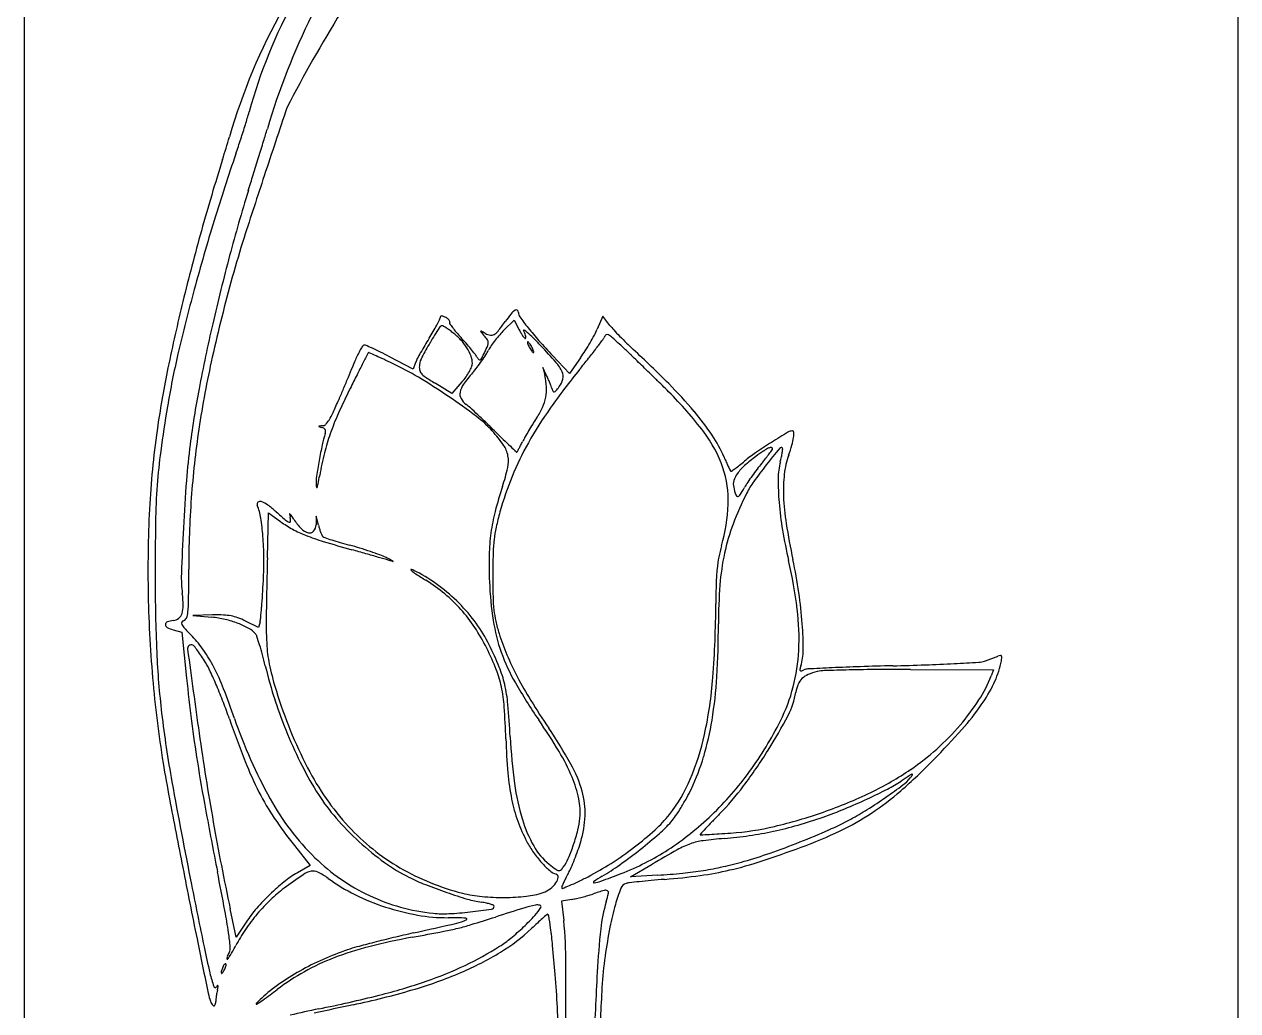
# Model space of a CAD drawing. Header units: millimetres. Extents: x 56222 to 3066687, y -650199 to -121287.
# Drawn here: x 140545.29 to 140551.61, y -185746.11 to -185740.97 of the extents above; entities that cross this region are included whole.
import ezdxf

# ---------------------------------------------------------------- set-up
doc = ezdxf.new("R2010")
doc.units = ezdxf.units.MM
doc.header["$MEASUREMENT"] = 0
doc.layers.add('$TD_AUDIT_GENERATED_(A0BDF17)', color=32, linetype='Continuous', lineweight=30)
doc.layers.add('FURNITURE', color=32, linetype='Continuous', lineweight=9)

msp = doc.modelspace()

# ---------------------------------------------------------------- linework, layer by layer
at = {"layer": '$TD_AUDIT_GENERATED_(A0BDF17)', "linetype": 'Continuous', "lineweight": 25, "ltscale": 2}
for p, q in [((140545.2926, -185738.3706), (140545.2925, -185769.2909)), ((140548.305, -185742.4939), (140548.2755, -185742.5607)), ((140548.3413, -185742.541), (140548.305, -185742.4939)), ((140547.7896, -185742.566), (140547.8431, -185742.5141)), ((140547.8431, -185742.5141), (140547.8691, -185742.5647)), ((140547.3161, -185742.7696), (140547.1943, -185742.7048)), ((140547.3297, -185742.7339), (140547.3161, -185742.7696)), ((140548.1309, -185742.7915), (140548.0427, -185742.6986)), ((140548.1884, -185742.7095), (140548.1309, -185742.7915)), ((140548.0118, -185742.8026), (140547.9921, -185742.7604)), ((140547.9921, -185742.7604), (140548.0023, -185742.8026)), ((140547.5177, -185742.896), (140547.4307, -185742.8423)), ((140547.5711, -185742.8352), (140547.5177, -185742.896)), ((140546.558, -185743.7512), (140546.5636, -185743.5181)), ((140546.5636, -185743.5181), (140546.6269, -185743.5635)), ((140546.8127, -185743.5341), (140546.8113, -185743.5798)), ((140546.8238, -185743.5811), (140546.8127, -185743.5341)), ((140546.2732, -185744.0496), (140546.1697, -185744.0517)), ((140546.1697, -185744.0517), (140546.2682, -185744.0612)), ((140546.5118, -185744.1154), (140546.4442, -185744.0815)), ((140546.5198, -185744.085), (140546.5118, -185744.1154)), ((140546.0673, -185744.1268), (140546.1135, -185744.14)), ((140546.1135, -185744.14), (140546.1375, -185744.3786)), ((140549.9064, -185744.3338), (140550.3372, -185744.3359)), ((140550.3372, -185744.3359), (140550.3254, -185744.3671)), ((140546.6986, -185745.2509), (140546.7805, -185745.3539)), ((140548.4487, -185745.4144), (140548.5612, -185745.3478)), ((140546.7805, -185745.3539), (140546.7142, -185745.3926)), ((140548.5893, -185745.4053), (140548.4487, -185745.4144)), ((140548.1427, -185745.5311), (140548.0899, -185745.54)), ((140546.3961, -185745.728), (140546.3647, -185745.5806)), ((140548.0899, -185745.54), (140548.1005, -185745.6413)), ((140546.4482, -185745.6494), (140546.3961, -185745.728))]:
    msp.add_line(p, q, dxfattribs=at)
for centre, radius, start, end in [((140549.3714, -185742.4238), 3.1323, 137.45991, 163.98699), ((140549.0388, -185742.13), 2.6691, 137.31889, 164.78553), ((140549.979, -185742.5175), 3.5641, 143.24093, 163.69946), ((140553.3168, -185744.8531), 7.4962, 143.91447, 152.63432), ((140542.3878, -185740.2438), 4.2445, 342.85091, 343.77818), ((140772.7202, -185816.7116), 238.2733, 161.576303, 161.666143), ((140541.9207, -185740.0997), 4.7333, 341.89064, 342.85091), ((140354.1384, -185682.2585), 201.3379, 342.863967, 342.882989), ((140536.3866, -185738.5585), 10.4157, 342.57694, 343.25303), ((140541.7108, -185740.031), 4.9541, 340.96267, 341.89063), ((139955.7436, -185559.4225), 618.2397, 342.8557587, 342.8640093), ((140557.822, -185745.2854), 12.0504, 162.57688, 164.41512), ((140556.1821, -185745.0244), 10.3544, 160.96264, 162.98536), ((139899.971, -185542.2172), 676.6058, 342.8477189, 342.8557403), ((140576.5305, -185751.6995), 31.5925, 161.66604, 162.28048), ((140108.382, -185606.5405), 458.4943, 342.836892, 342.847664), ((140555.072, -185744.4991), 9.0145, 162.83691, 165.07894), ((140557.1268, -185745.3135), 11.3423, 162.98531, 164.87443), ((140557.2037, -185745.1129), 11.4085, 164.41515, 166.33039), ((140551.6553, -185743.7515), 5.4784, 162.28043, 164.52681), ((140556.4083, -185744.8552), 10.3974, 165.07894, 167.09341), ((140554.6807, -185744.589), 8.6175, 164.52681, 167.38824), ((140555.9014, -185744.9823), 10.0731, 164.87438, 166.84646), ((140555.8596, -185744.786), 10.0252, 166.33048, 168.35686), ((140547.4335, -185742.5016), 0.0234, 333.64908, 0.00001), ((140547.4704, -185742.5016), 0.0135, 150.08041, 180.0001), ((140547.4635, -185742.4976), 0.0055, 91.6729, 150.08031), ((140547.4639, -185742.5118), 0.0197, 66.43595, 91.67307), ((140547.3915, -185742.6778), 0.2008, 61.84504, 66.43589), ((140547.4395, -185742.5882), 0.0991, 54.58851, 61.845), ((140548.4453, -185742.9867), 0.7988, 140.78933, 144.31618), ((140547.9045, -185742.5455), 0.1009, 124.60008, 140.78941), ((140547.8531, -185742.471), 0.0104, 56.48968, 124.60018), ((140547.8514, -185742.4735), 0.0134, 359.99996, 56.48971), ((140547.9051, -185742.4735), 0.0402, 180, 215.80626), ((140549.1779, -185741.5553), 1.6096, 215.80625, 218.31639), ((140555.5485, -185744.6581), 9.5154, 167.09338, 169.17912), ((140550.4874, -185744.4544), 3.5812, 147.94013, 149.39634), ((140546.6606, -185742.1239), 0.8836, 329.49169, 331.92552), ((140546.5258, -185742.052), 1.0364, 331.92557, 333.64899), ((140547.4718, -185742.5656), 0.0228, 95.36978, 147.94013), ((140547.4702, -185742.5488), 0.00593, 57.13855, 95.36979), ((140546.9592, -185743.3399), 0.9477, 56.09392, 57.13853), ((140547.1687, -185743.0281), 0.5721, 54.03561, 56.09385), ((140547.4705, -185742.5445), 0.0456, 41.62314, 54.58839), ((140547.4891, -185742.528), 0.0207, 21.80757, 41.62318), ((140546.926, -185743.3627), 0.9854, 52.66583, 54.03564), ((140547.5109, -185742.528), 0.00482, 135, 213.26878), ((140547.9393, -185742.2469), 0.5173, 213.26889, 216.0861), ((140547.5046, -185742.5218), 0.00399, 314.99992, 21.80741), ((140547.8796, -185742.2904), 0.4434, 216.0861, 220.21576), ((140546.5394, -185741.6179), 1.5476, 321.99203, 324.3161), ((140548.0585, -185742.8428), 0.3859, 134.16586, 139.0119), ((140548.1704, -185742.4101), 0.3387, 207.15916, 210.81661), ((140547.8935, -185742.5672), 0.00195, 57.36784, 208.11965), ((140547.7605, -185742.6383), 0.1489, 22.53624, 28.11987), ((140547.8226, -185742.678), 0.1334, 48.50983, 57.36793), ((140549.1503, -185741.5771), 1.5744, 218.31644, 221.54038), ((140547.8633, -185742.3784), 0.4506, 331.69135, 336.13786), ((140548.6323, -185742.3166), 0.3674, 217.63852, 222.39568), ((140549.6071, -185741.4266), 1.6875, 222.39564, 223.93045), ((140549.1483, -185743.6623), 2.0254, 149.39633, 151.87622), ((140548.8326, -185743.5129), 1.6943, 147.72522, 149.19587), ((140546.2543, -185741.8845), 1.3552, 327.72521, 329.49172), ((140547.3316, -185742.8309), 0.3166, 42.76787, 52.66586), ((140548.197, -185742.0221), 0.859, 220.21585, 222.73355), ((140547.3467, -185742.8169), 0.2961, 32.35791, 42.76781), ((140546.4262, -185743.658), 1.5518, 41.25946, 42.73355), ((140547.6711, -185742.5733), 0.00293, 160.47935, 221.25054), ((140547.6697, -185742.5728), 0.00149, 62.82529, 160.47943), ((140551.1553, -185739.5176), 4.6372, 221.2506, 221.60721), ((140546.3924, -185745.0608), 2.7982, 62.30739, 62.82512), ((140547.5351, -185742.7326), 0.2044, 34.5298, 41.60725), ((140547.7383, -185742.4965), 0.0979, 242.30737, 258.61938), ((140547.683, -185742.6309), 0.025, 1.25556, 34.52978), ((140547.6688, -185742.6312), 0.0391, 337.13288, 1.25546), ((140547.7243, -185742.5659), 0.027, 258.61936, 301.07695), ((140548.2028, -185742.9707), 0.5787, 142.44721, 145.92319), ((140547.6994, -185742.5245), 0.0753, 301.07695, 321.99193), ((140548.2284, -185742.9904), 0.6109, 139.01195, 142.44715), ((140548.0145, -185742.5031), 0.1572, 210.81661, 217.31061), ((140547.9743, -185742.5337), 0.1067, 217.31057, 224.26162), ((140547.8124, -185742.6168), 0.0927, 14.57237, 22.53626), ((140547.9001, -185742.6061), 0.00298, 224.26177, 315.00012), ((140547.8368, -185742.6104), 0.0675, 6.00839, 14.57241), ((140547.898, -185742.604), 0.0059, 314.99995, 6.00826), ((140547.4427, -185743.1075), 0.7069, 45.1009, 48.50975), ((140547.9131, -185742.6285), 0.00172, 90.00008, 184.80905), ((140547.9449, -185742.6258), 0.0336, 184.80903, 195.91731), ((140547.9131, -185742.6317), 0.00492, 43.57324, 89.99995), ((140547.8486, -185742.693), 0.0939, 38.13846, 43.5732), ((140546.2476, -185744.3068), 2.4, 43.72906, 45.10094), ((140550.2816, -185740.5748), 3.0859, 221.54043, 223.4889), ((140547.0433, -185741.9332), 1.3838, 327.66847, 329.66827), ((140547.1199, -185741.978), 1.2951, 329.66821, 331.69139), ((140543.6581, -185739.1472), 5.7979, 322.70099, 323.25149), ((140548.262, -185742.5849), 0.0522, 323.25149, 339.00634), ((140548.3364, -185742.6134), 0.0275, 125.10955, 159.00643), ((140548.3273, -185742.6006), 0.0118, 61.5954, 125.10965), ((140548.2814, -185742.6856), 0.1084, 47.81059, 61.59535), ((140544.731, -185746.6026), 5.395, 46.97893, 47.81064), ((140549.752, -185741.287), 1.8887, 223.93042, 225.4579), ((140550.2862, -185743.6701), 4.3065, 166.84643, 170.56781), ((140547.6096, -185742.971), 0.6438, 154.42722, 157.1727), ((140547.3979, -185742.8697), 0.4091, 150.57109, 154.42719), ((140547.4155, -185742.8796), 0.4293, 147.56734, 150.57107), ((140547.0635, -185742.6559), 0.0122, 108.43498, 147.56732), ((140589.6713, -185764.8024), 47.9891, 152.55509, 152.62683), ((140547.0636, -185742.6564), 0.0127, 66.99027, 108.43497), ((140546.339, -185744.3626), 1.8665, 65.7899, 66.99035), ((140547.0855, -185742.6856), 0.00263, 89.99994, 152.5549), ((140547.0855, -185742.6903), 0.00726, 65.58267, 89.99985), ((140535.4546, -185768.3099), 28.1434, 65.50404, 65.58265), ((140546.6243, -185743.7282), 1.1709, 63.50532, 65.78997), ((140546.2441, -185744.4909), 2.0231, 61.9884, 63.50534), ((140548.5893, -185743.3729), 1.4136, 150.74855, 152.24028), ((140548.731, -185743.4523), 1.576, 149.19586, 150.74856), ((140546.5667, -185743.5347), 1.3649, 39.63631, 41.25935), ((140547.3916, -185742.7885), 0.2429, 20.98604, 32.35793), ((140546.662, -185743.4558), 1.2411, 38.11226, 39.63631), ((140547.5381, -185742.7685), 0.1276, 30.00672, 38.1123), ((140546.6616, -185742.1846), 1.1412, 332.4908, 334.2832), ((140546.9544, -185742.2174), 0.8814, 324.72301, 327.19557), ((140547.0262, -185742.3602), 0.7366, 334.28316, 337.13291), ((140547.4579, -185742.542), 0.2824, 327.19549, 332.97106), ((140547.9095, -185742.7723), 0.2245, 145.92316, 152.97107), ((140547.9789, -185742.6161), 0.0689, 195.91727, 203.94685), ((140548.0654, -185742.5776), 0.1637, 203.94693, 208.15494), ((140548.0729, -185742.5736), 0.1721, 208.15501, 212.30781), ((140547.8364, -185742.7026), 0.1094, 32.30788, 38.13841), ((140548.0199, -185742.6072), 0.1094, 212.30788, 218.13841), ((140547.7834, -185742.7361), 0.1721, 28.15501, 32.30781), ((140548.0077, -185742.6167), 0.0939, 218.13846, 223.5732), ((140547.7909, -185742.7321), 0.1637, 23.94693, 28.15494), ((140547.9432, -185742.6781), 0.00492, 223.57324, 269.99995), ((140547.8775, -185742.6936), 0.0689, 15.91727, 23.94685), ((140547.9432, -185742.6813), 0.00172, 270.00008, 4.80905), ((140547.9115, -185742.684), 0.0336, 4.80903, 15.91731), ((140546.1131, -185744.4355), 2.5862, 41.15087, 43.72907), ((140547.4357, -185742.1815), 0.9195, 324.95187, 327.66848), ((140545.3126, -185740.4076), 3.718, 321.6846, 322.70102), ((140546.0006, -185745.2422), 3.5342, 46.0691, 46.97895), ((140549.5738, -185741.4681), 1.6345, 225.45793, 227.16027), ((140543.9117, -185747.5741), 6.6927, 44.965, 47.16028), ((140551.4304, -185743.8617), 5.2868, 167.38821, 171.51421), ((140744.7356, -185825.8038), 214.4661, 157.218339, 157.233923), ((140593.4473, -185762.265), 50.3766, 157.17274, 157.21834), ((140552.7427, -185745.6823), 6.4042, 152.62683, 153.23142), ((140544.7464, -185747.9171), 5.7335, 65.06689, 65.50394), ((140542.6297, -185752.4702), 10.7546, 64.7939, 65.06686), ((140546.5672, -185744.105), 1.509, 59.01996, 64.79393), ((140547.4935, -185742.7961), 0.1752, 152.24022, 159.18326), ((140547.4419, -185742.7585), 0.093, 172.01111, 188.05859), ((140547.4629, -185742.7615), 0.1143, 151.87619, 172.01114), ((140547.4104, -185742.6699), 0.2283, 330.65486, 337.52256), ((140547.5239, -185742.7377), 0.1012, 359.10852, 20.98611), ((140547.5763, -185742.7385), 0.0488, 337.52262, 359.10857), ((140547.7309, -185742.6572), 0.095, 210.0067, 220.48978), ((140546.8943, -185742.1749), 0.9551, 322.28395, 324.72306), ((140547.663, -185742.7152), 0.00571, 220.48971, 301.2216), ((140547.6549, -185742.7019), 0.0213, 301.22149, 332.49078), ((140547.9114, -185742.8639), 0.1979, 24.25194, 41.15078), ((140543.486, -185738.9642), 6.0461, 320.97847, 321.68458), ((140536.3715, -185755.2374), 17.4131, 45.79019, 46.06911), ((140534.9327, -185756.7165), 19.4765, 45.51104, 45.79019), ((140551.4191, -185743.871), 5.4915, 168.35685, 171.53679), ((140768.7682, -185835.8896), 240.5292, 157.233883, 157.249238), ((140558.1596, -185748.4149), 12.4713, 153.23147, 153.59862), ((140545.5828, -185745.7446), 3.4214, 55.88862, 59.01998), ((140547.3865, -185742.7664), 0.0371, 188.05858, 219.95253), ((140547.4347, -185742.726), 0.0999, 219.95262, 236.23339), ((140548.3305, -185741.3861), 1.7118, 236.2334, 238.28728), ((140547.3089, -185742.6049), 0.349, 318.70246, 324.2428), ((140548.2273, -185743.3083), 0.7951, 139.12406, 144.63737), ((140547.3591, -185742.641), 0.2872, 324.24284, 330.65486), ((140547.115, -185742.3455), 0.6761, 319.12399, 322.28399), ((140547.6881, -185742.8788), 0.3233, 3.07882, 13.63418), ((140547.343, -185743.1154), 0.7384, 23.53063, 25.07026), ((140547.1541, -185743.1977), 0.9444, 22.25036, 23.53056), ((140551.2188, -185745.2309), 3.9072, 140.97843, 144.684), ((140548.002, -185742.8006), 0.096, 321.81145, 347.86493), ((140548.0358, -185742.8079), 0.0615, 347.86503, 24.25183), ((140551.0283, -185743.7942), 4.9133, 169.17915, 172.59946), ((140550.3774, -185744.5515), 3.7829, 153.59865, 155.81501), ((140731.1742, -185820.1244), 199.7634, 157.249283, 157.26693), ((140547.6681, -185742.9115), 0.1094, 144.63742, 168.45193), ((140547.7894, -185742.8733), 0.2219, 349.08261, 3.07881), ((140547.2357, -185743.1643), 0.8563, 20.95685, 22.25034), ((140547.824, -185742.939), 0.2263, 17.47624, 20.95681), ((140548.1184, -185742.8463), 0.0824, 197.47621, 207.81886), ((140548.05, -185742.8824), 0.00506, 207.81875, 286.35114), ((140548.0468, -185742.8713), 0.0167, 286.35126, 319.6928), ((140547.4731, -185742.3846), 0.769, 319.69271, 321.81145), ((140536.4816, -185755.1397), 17.2663, 45.2055, 45.511), ((140547.0046, -185744.485), 2.3213, 40.12882, 44.96501), ((140544.7414, -185742.0114), 2.3723, 335.49523, 337.26701), ((140545.5709, -185745.7621), 3.4426, 52.92825, 55.88867), ((140547.6081, -185742.8992), 0.0481, 168.45191, 209.00113), ((140547.6502, -185742.8758), 0.0962, 209.00109, 233.13907), ((140547.7755, -185742.8707), 0.2361, 335.57757, 349.08258), ((140547.2705, -185744.2731), 1.9534, 37.04292, 45.20549), ((140554.164, -185744.3143), 8.2374, 170.56774, 172.19926), ((140546.5826, -185742.8507), 0.3488, 328.19943, 335.4953), ((140548.1235, -185743.5393), 1.3121, 155.81506, 160.69753), ((140547.4031, -185743.2054), 0.3157, 47.9294, 53.13898), ((140545.5278, -185745.283), 3.1145, 46.95967, 47.92934), ((140545.3287, -185745.4962), 3.4062, 45.9222, 46.95971), ((140549.6559, -185744.1237), 1.9918, 144.68405, 150.81897), ((140547.6198, -185742.8), 0.4071, 326.59671, 335.57747), ((140547.6953, -185743.9027), 1.4179, 33.83587, 40.1288), ((140550.3798, -185743.7164), 4.4406, 171.53678, 176.82929), ((140546.8273, -185743.0673), 0.0013, 160.70392, 254.53013), ((140546.8281, -185743.0676), 0.00214, 94.42958, 160.7037), ((140547.0897, -185742.1191), 0.9852, 254.53013, 255.44021), ((140546.9343, -185744.4391), 1.3777, 93.71815, 94.42976), ((140546.8324, -185743.1098), 0.0384, 58.46204, 75.4402), ((140546.8433, -185743.0386), 0.0257, 273.71816, 315.42716), ((140546.7713, -185742.9676), 0.1268, 315.4271, 328.19953), ((140547.2929, -185743.4828), 0.586, 41.95831, 52.92826), ((140545.0109, -185745.8245), 3.8631, 44.97822, 45.92222), ((140549.6696, -185744.1367), 2.0402, 148.01431, 149.15815), ((140549.2388, -185743.8676), 1.5323, 146.59664, 148.01434), ((140550.8493, -185743.775), 4.6993, 171.51424, 175.91494), ((140547.4709, -185743.2983), 0.6417, 162.3912, 167.7996), ((140546.843, -185743.0925), 0.0181, 28.67295, 58.46195), ((140547.9157, -185743.4665), 1.092, 160.69756, 166.14971), ((140546.8429, -185743.0926), 0.0183, 359.06249, 28.67301), ((140546.8217, -185743.0923), 0.0395, 342.3912, 359.06231), ((140547.1499, -185743.6115), 0.7783, 35.01202, 41.95827), ((140551.0337, -185739.8062), 4.6512, 224.97818, 225.71798), ((140549.4176, -185741.4633), 2.3366, 225.71802, 226.95628), ((140548.357, -185743.3843), 0.5272, 150.31468, 153.27465), ((140549.5179, -185744.0461), 1.8635, 149.1582, 150.31465), ((140548.2934, -185743.5011), 0.6719, 18.94927, 37.04295), ((140548.2889, -185743.5048), 0.7033, 23.20235, 33.83591), ((140552.1976, -185747.9239), 5.646, 121.26033, 122.27858), ((140549.2916, -185743.1368), 0.0458, 90.00002, 121.26031), ((140548.9851, -185743.0758), 0.3163, 343.65084, 351.04471), ((140549.2916, -185743.0986), 0.00769, 1.61418, 90.00004), ((140549.1545, -185743.1025), 0.1448, 351.0447, 1.61423), ((140548.7422, -185743.5716), 2.765, 172.19921, 175.88141), ((140549.6803, -185743.6191), 3.554, 172.59948, 175.63919), ((140549.1488, -185743.6611), 2.3584, 167.79953, 169.85296), ((140547.672, -185743.2457), 0.1408, 10.38298, 35.01201), ((140554.1786, -185736.3655), 9.3118, 226.95632, 227.22584), ((140549.3323, -185743.943), 1.6212, 150.81905, 157.69775), ((140547.8562, -185743.1993), 0.00203, 227.2257, 319.61966), ((140547.8438, -185743.1887), 0.0183, 319.61961, 331.69805), ((140545.6282, -185741.9956), 2.5348, 331.69826, 332.06197), ((140546.5302, -185742.474), 1.5138, 332.06191, 332.78017), ((140545.6611, -185742.0269), 2.4911, 332.78011, 333.27468), ((140550.6037, -185745.4005), 2.6613, 122.27865, 124.41755), ((140550.0034, -185744.4526), 1.5245, 124.35445, 126.27611), ((140549.2399, -185743.3355), 0.1714, 114.76511, 124.35449), ((140554.3549, -185747.3678), 6.6217, 140.77851, 141.75024), ((140549.1789, -185743.2034), 0.0259, 84.4201, 114.76505), ((140548.0788, -185742.3996), 1.3596, 323.42675, 324.47801), ((140549.1808, -185743.184), 0.0064, 359.99992, 84.42009), ((140549.1776, -185743.184), 0.00958, 324.47801, 359.99998), ((140549.2322, -185743.1866), 0.0093, 45.00003, 140.7785), ((140548.7578, -185743.1324), 0.4856, 351.56745, 353.78541), ((140549.2346, -185743.1843), 0.00599, 353.78545, 44.99996), ((140548.2837, -185742.8701), 1.0472, 340.61989, 343.65089), ((140549.3586, -185743.6987), 2.5715, 169.85292, 171.68818), ((140548.7329, -185743.668), 1.9337, 166.14968, 169.70402), ((140547.6584, -185743.2482), 0.1547, 347.26508, 10.38289), ((140550.7437, -185742.4526), 1.9675, 203.2024, 204.02608), ((140550.0418, -185742.7654), 1.1991, 204.02612, 205.21969), ((140548.3623, -185742.4354), 1.0599, 308.06954, 309.89975), ((140549.6082, -185743.914), 0.8565, 126.27608, 131.37983), ((140549.5242, -185743.825), 0.7515, 124.41761, 129.89977), ((140549.7631, -185743.7886), 0.8242, 140.06232, 142.72806), ((140548.0279, -185742.3358), 1.4389, 320.06231, 321.41356), ((140548.4922, -185742.7062), 0.845, 321.4136, 323.4267), ((140549.5907, -185743.3431), 0.3738, 165.86661, 179.50727), ((140548.5844, -185743.0897), 0.6638, 345.86656, 348.1393), ((140548.8589, -185743.1474), 0.3834, 348.13934, 351.56744), ((140549.7011, -185743.3686), 0.4553, 160.61989, 173.39735), ((140547.0857, -185743.3666), 0.2744, 171.68821, 181.19294), ((140544.4665, -185742.8929), 2.4026, 348.63807, 349.70399), ((140546.8088, -185743.0562), 1.0257, 341.5479, 347.26506), ((140548.4314, -185743.4537), 0.526, 357.94996, 18.94926), ((140550.6796, -185742.4651), 1.904, 205.21974, 205.85458), ((140548.9805, -185743.2885), 0.0159, 205.85478, 225.00008), ((140548.9716, -185743.2973), 0.00332, 224.99985, 303.52858), ((140548.4891, -185742.5692), 0.8769, 303.52867, 305.06715), ((140549.1067, -185743.386), 0.1258, 144.21053, 163.13596), ((140548.6786, -185742.8391), 0.547, 305.06716, 308.06951), ((140549.2061, -185743.4577), 0.2483, 131.37984, 144.21053), ((140550.1029, -185744.05), 1.2529, 144.60105, 146.49223), ((140550.1578, -185744.0889), 1.3202, 142.72805, 144.60112), ((140550.9509, -185744.6843), 2.2871, 141.7502, 144.4526), ((140549.9809, -185743.401), 0.737, 173.39738, 182.30422), ((140549.4257, -185743.6208), 3.4503, 175.88143, 179.07466), ((140556.4804, -185744.1376), 10.3738, 175.63916, 177.00645), ((140546.8615, -185743.3713), 0.0502, 181.19309, 195.86411), ((140546.8149, -185743.3845), 0.00174, 195.86433, 339.12993), ((140546.7058, -185743.3429), 0.1185, 339.12972, 348.63811), ((140549.6078, -185743.9901), 1.925, 161.54794, 165.56442), ((140549.3735, -185743.9598), 1.6657, 157.69776, 164.43838), ((140549.0506, -185743.369), 0.0671, 163.13589, 193.41305), ((140549.5963, -185743.2388), 0.6281, 193.41304, 197.18666), ((140548.2316, -185742.9259), 0.9313, 327.55855, 330.40303), ((140549.453, -185743.6197), 0.4734, 146.49216, 150.40302), ((140549.4762, -185743.6306), 0.4746, 144.45258, 153.12691), ((140550.5564, -185743.3514), 1.3395, 179.50728, 184.78352), ((140551.3563, -185743.8112), 5.2076, 175.91502, 179.98947), ((140550.4753, -185744.1369), 1.5947, 153.12696, 159.40615), ((140549.0061, -185743.4214), 0.0103, 197.1867, 268.67063), ((140549.0062, -185743.4182), 0.0135, 268.67066, 327.55855), ((140550.4641, -185743.3816), 1.2206, 182.30428, 189.03345), ((140552.2064, -185743.8176), 6.2701, 176.8293, 180.91589), ((140546.5188, -185743.4728), 0.0143, 132.23749, 200.99363), ((140546.1917, -185743.5984), 0.3361, 9.21616, 20.99358), ((140546.5203, -185743.4745), 0.0165, 70.46757, 132.23755), ((140546.5203, -185743.4745), 0.0165, 70.46757, 132.23755), ((140546.4797, -185743.589), 0.138, 53.79117, 70.46752), ((140546.2696, -185743.876), 0.4937, 47.33119, 53.79107), ((140547.9482, -185742.0549), 1.983, 227.33113, 229.12789), ((140548.691, -185743.7541), 0.9783, 165.56447, 172.2293), ((140549.2016, -185743.912), 1.4872, 164.43831, 167.59739), ((140548.0728, -185743.4409), 0.8848, 343.72548, 357.95), ((140550.9858, -185743.3155), 1.7705, 184.78351, 189.51593), ((140563.4358, -185743.8471), 17.4622, 179.07464, 180.03469), ((140545.352, -185743.7346), 1.1868, 4.6115, 9.21608), ((140546.9748, -185743.0788), 0.5966, 234.33847, 241.45827), ((140546.6912, -185743.5074), 0.0621, 229.12781, 251.08102), ((140546.673, -185743.5605), 0.006, 251.08103, 358.87453), ((140546.6748, -185743.5249), 0.00153, 55.83009, 188.88286), ((140546.7748, -185743.5093), 0.1028, 188.88297, 195.9911), ((140546.663, -185743.5423), 0.0225, 33.84729, 55.83002), ((140546.601, -185743.5591), 0.078, 358.87457, 15.99107), ((140545.8421, -185744.0928), 1.011, 32.42429, 33.84727), ((140546.9563, -185743.3851), 0.309, 212.4242, 224.06425), ((140549.9935, -185743.9558), 1.08, 159.40617, 167.81524), ((140553.0079, -185742.9772), 3.7963, 189.03346, 191.92194), ((140559.5475, -185744.298), 13.4452, 177.0065, 178.02498), ((140545.0147, -185743.7618), 1.5252, 0.41792, 4.61151), ((140546.9817, -185743.066), 0.6112, 241.45821, 248.45002), ((140546.7915, -185743.5445), 0.0797, 224.06416, 255.92777), ((140547.2, -185742.5134), 1.2053, 248.44998, 253.07564), ((140546.7785, -185743.5964), 0.0262, 255.92774, 320.84061), ((140546.756, -185743.5781), 0.0553, 320.84055, 358.19604), ((140547.106, -185743.5144), 0.2899, 193.30189, 197.17151), ((140547.0717, -185743.525), 0.2541, 197.17145, 201.44339), ((140547.0396, -185743.5376), 0.2196, 201.44344, 205.64985), ((140546.8666, -185743.6207), 0.0277, 205.64988, 225), ((140546.8654, -185743.6219), 0.026, 225.00002, 250.43841), ((140548.7265, -185743.7589), 1.0142, 172.22929, 178.75329), ((140548.3725, -185743.7297), 0.6384, 167.59731, 173.54099), ((140551.8123, -185743.1769), 2.6085, 189.51595, 193.05563), ((140548.9645, -185736.7144), 7.2668, 253.07563, 254.30083), ((140547.4528, -185741.9688), 1.7803, 250.43849, 251.67194), ((140547.3145, -185742.3862), 1.3406, 251.67199, 253.6326), ((140547.5374, -185741.6272), 2.1316, 253.63259, 255.01776), ((140546.5659, -185745.2576), 1.6266, 73.06491, 75.01773), ((140546.4832, -185745.5291), 1.9103, 71.33397, 73.06496), ((140548.6001, -185743.7554), 0.8674, 173.54092, 178.43553), ((140549.5468, -185743.8712), 0.6508, 163.72552, 169.09315), ((140544.4601, -185743.7659), 2.0798, 357.09432, 0.41793), ((140579.7305, -185744.5578), 33.1823, 178.60713, 179.15762), ((140539.246, -185771.2911), 28.6497, 74.14975, 74.30078), ((140541.7899, -185762.331), 19.3355, 73.94693, 74.14976), ((140546.5476, -185745.3386), 1.7093, 69.59129, 71.33396), ((140540.5962, -185766.4794), 23.6522, 73.80789, 73.94701), ((140547.0086, -185744.0994), 0.387, 64.34182, 69.59126), ((140546.6065, -185744.9366), 1.3158, 63.25139, 64.34183), ((140547.0449, -185744.2715), 0.527, 71.66006, 73.8079), ((140547.1058, -185743.9458), 0.2063, 58.96369, 63.25143), ((140547.2116, -185743.77), 0.00115, 326.11232, 58.96333), ((140549.911, -185743.7847), 2.1989, 178.75324, 182.41092), ((140551.993, -185743.8481), 4.2615, 178.43547, 179.93911), ((140549.5605, -185743.8738), 0.6646, 169.0931, 174.37644), ((140550.1436, -185743.9882), 1.2336, 167.81528, 175.5997), ((140546.8666, -185744.3238), 2.4684, 7.09462, 13.05571), ((140546.4354, -185744.3648), 2.9211, 8.48694, 11.9219), ((140524.9244, -185743.8064), 21.2243, 359.5515, 359.98947), ((140524.9244, -185743.8064), 21.2243, 359.5515, 359.98947), ((140547.2112, -185743.7698), 0.0016, 251.65987, 326.11253), ((140547.307, -185743.8143), 0.00204, 69.28697, 227.62424), ((140547.446, -185743.662), 0.2082, 227.62416, 236.50216), ((140547.2261, -185744.0283), 0.2308, 62.18409, 69.28695), ((140546.9094, -185744.6285), 0.9095, 53.45277, 62.18408), ((140549.9891, -185743.916), 1.0954, 174.37639, 178.31131), ((140555.0533, -185743.8521), 9.0797, 180.03459, 182.47163), ((140555.0533, -185743.8521), 9.0797, 180.03459, 182.47163), ((140546.7371, -185743.8563), 0.6272, 178.02506, 187.46756), ((140546.7371, -185743.8563), 0.6272, 178.02506, 187.46756), ((140541.0087, -185743.5907), 5.5356, 356.34347, 357.09427), ((140548.6438, -185741.8522), 2.3785, 236.50207, 237.99128), ((140546.9006, -185744.6409), 0.9103, 50.35543, 57.99128), ((140549.5412, -185743.8003), 1.8288, 182.41083, 188.7656), ((140552.3485, -185743.8485), 4.6171, 179.93907, 181.30544), ((140553.2985, -185744.0136), 4.4062, 178.31126, 179.70971), ((140551.5511, -185744.0965), 2.6452, 175.59976, 179.99999), ((140552.5325, -185743.8123), 6.5962, 180.91591, 184.90948), ((140552.5325, -185743.8123), 6.5962, 180.91591, 184.90948), ((140545.5454, -185744.0125), 0.5748, 1.22844, 7.46756), ((140545.5454, -185744.0125), 0.5748, 1.22844, 7.46756), ((140542.7126, -185743.6996), 3.8283, 355.35369, 356.34352), ((140546.9014, -185744.6394), 0.923, 44.81733, 53.45276), ((140546.9814, -185744.5434), 0.7836, 41.81134, 50.35545), ((140548.5607, -185743.9348), 0.8283, 181.30536, 186.17958), ((140547.1334, -185744.2607), 2.2153, 4.26054, 8.48688), ((140545.9966, -185744.0028), 0.1235, 341.69832, 1.22841), ((140545.4713, -185743.9672), 0.6767, 354.26583, 359.55146), ((140542.1501, -185743.6538), 4.3926, 354.63151, 355.35367), ((140546.9231, -185744.6178), 0.8924, 36.03547, 44.81736), ((140546.9657, -185744.5574), 0.8046, 33.38821, 41.81125), ((140543.3553, -185743.9632), 5.5372, 355.73765, 359.70968), ((140548.0889, -185744.1717), 1.2367, 357.09719, 7.09468), ((140546.0855, -185744.2196), 0.1423, 96.75255, 109.7941), ((140546.0624, -185744.0245), 0.0541, 276.7525, 309.19157), ((140546.0625, -185744.0246), 0.054, 309.19149, 341.69839), ((140546.1254, -185744.0939), 0.0149, 104.65494, 152.98604), ((140546.1159, -185744.0574), 0.0227, 284.65494, 338.02704), ((140546.0317, -185744.0235), 0.1135, 338.02703, 354.26584), ((140546.2175, -185744.5878), 0.529, 76.81315, 84.4973), ((140546.2927, -185745.0296), 0.9801, 87.86136, 91.14235), ((140546.319, -185744.3264), 0.2765, 79.44521, 87.86138), ((140546.2192, -185744.5806), 0.5217, 69.04837, 76.8131), ((140546.3306, -185744.2641), 0.2131, 69.57396, 79.44518), ((140546.2678, -185744.4326), 0.393, 63.33092, 69.57393), ((140546.4001, -185744.0532), 0.1239, 345.14803, 354.63148), ((140548.3013, -185744.0956), 1.7497, 179.15763, 183.84354), ((140548.6168, -185743.9428), 0.8935, 188.76551, 199.62432), ((140548.2428, -185743.9692), 0.5085, 186.17956, 192.7924), ((140548.5627, -185743.8966), 0.8366, 192.79248, 197.34712), ((140546.0424, -185744.0996), 0.0148, 109.7941, 178.22735), ((140546.044, -185744.0997), 0.0165, 178.22726, 241.93017), ((140546.1111, -185743.9739), 0.159, 241.93025, 254.01829), ((140546.123, -185744.0927), 0.0122, 152.98609, 209.02147), ((140546.2057, -185744.0468), 0.1068, 209.0214, 222.53782), ((140547.8843, -185742.5066), 2.3849, 222.53777, 223.95502), ((140546.2515, -185744.4962), 0.4313, 60.7677, 69.04838), ((140546.4036, -185744.2244), 0.1199, 39.29599, 60.76768), ((140546.7855, -185744.6761), 1.0204, 26.33957, 33.38817), ((140547.0217, -185744.5461), 0.7705, 26.23063, 36.03552), ((140548.9321, -185743.7812), 1.2236, 197.34719, 202.91479), ((140544.2572, -185744.0965), 4.6486, 356.61309, 359.99994), ((140547.5522, -185744.2295), 1.7954, 359.89208, 4.26047), ((140546.163, -185744.226), 0.0203, 72.06353, 187.53778), ((140545.7415, -185744.5727), 0.5918, 34.76553, 43.95497), ((140546.1641, -185744.2227), 0.0168, 38.50108, 72.06359), ((140546.463, -185744.1758), 0.0431, 18.38328, 39.29599), ((140544.7652, -185744.74), 1.8322, 16.97746, 18.38325), ((140545.0292, -185744.6594), 1.5561, 14.99149, 16.97754), ((140546.0554, -185745.0222), 1.8478, 22.2785, 26.2306), ((140550.2378, -185744.06), 4.2597, 182.47156, 186.76365), ((140591.1615, -185738.2717), 45.411, 187.53769, 188.09369), ((140545.562, -185744.7016), 0.7861, 36.3882, 38.50098), ((140545.6505, -185744.6364), 0.6762, 33.41417, 36.38812), ((140545.3257, -185744.8507), 1.0654, 31.29865, 33.41418), ((140545.597, -185744.673), 0.7676, 27.20474, 34.76549), ((140544.2672, -185744.8635), 2.345, 13.53094, 14.9915), ((140547.2616, -185744.1655), 0.7077, 183.8435, 192.52905), ((140546.3605, -185744.8866), 1.4947, 21.69266, 26.33963), ((140548.7158, -185743.9075), 0.9986, 199.62428, 209.77527), ((140549.1992, -185743.6683), 1.5136, 202.91484, 207.66169), ((140548.3658, -185744.1857), 0.9595, 345.58337, 357.09723), ((140549.0733, -185744.2323), 0.2743, 342.39117, 359.89211), ((140549.6776, -185742.489), 1.9026, 290.02258, 290.59829), ((140550.1533, -185743.7548), 0.5504, 290.59823, 292.0478), ((140550.3885, -185744.3357), 0.0763, 100.82422, 112.04796), ((140550.3752, -185744.266), 0.00534, 23.06772, 100.82415), ((140549.667, -185744.1488), 0.7251, 347.7919, 350.06967), ((140550.3638, -185744.2708), 0.0177, 350.06974, 23.0677), ((140545.839, -185744.5386), 0.4646, 24.78038, 31.29866), ((140545.2037, -185744.8751), 1.2098, 21.36117, 27.20476), ((140548.8331, -185743.7647), 2.3512, 193.53095, 198.05833), ((140548.1665, -185743.9644), 1.6347, 192.52909, 197.17491), ((140547.237, -185744.5379), 0.5514, 11.91162, 21.69272), ((140547.2354, -185744.5387), 0.5725, 12.81625, 22.27843), ((140549.337, -185744.3349), 0.00746, 166.22316, 218.08124), ((140549.5984, -185744.399), 0.2766, 162.39118, 166.22322), ((140549.2942, -185744.2046), 0.143, 287.23069, 293.3585), ((140549.3745, -185744.3906), 0.0596, 92.95864, 113.3585), ((140550.6411, -185768.8974), 24.5991, 92.66448, 92.95852), ((140549.8716, -185757.0729), 12.7401, 91.28551, 91.85801), ((140549.9855, -185754.8101), 10.4966, 91.86318, 92.6644), ((140549.7988, -185753.8254), 9.4918, 90.37084, 91.28551), ((140550.2436, -185762.7454), 18.4361, 91.33759, 91.86311), ((140549.8324, -185759.0313), 14.6977, 89.71162, 90.37075), ((140549.4637, -185729.3445), 14.974, 271.33761, 271.98895), ((140549.6663, -185735.1791), 9.1358, 271.98903, 272.93211), ((140549.3775, -185729.5417), 14.7806, 272.93218, 273.42538), ((140550.2536, -185744.1781), 0.1181, 273.42539, 288.73812), ((140549.7989, -185742.8378), 1.5333, 288.73815, 289.45297), ((140549.6181, -185742.3259), 2.0762, 289.45299, 290.02251), ((140549.925, -185744.2046), 0.4611, 333.99752, 347.79187), ((140551.88, -185743.8684), 5.9413, 184.90948, 189.22884), ((140554.4958, -185743.5371), 8.4006, 185.74914, 187.28625), ((140543.9503, -185745.4105), 2.5449, 22.92999, 24.78037), ((140549.6378, -185743.4384), 2.0088, 207.6617, 211.73179), ((140546.7676, -185744.2175), 2.1153, 347.59039, 355.73762), ((140546.7012, -185744.2412), 2.2004, 350.68741, 356.613), ((140549.4034, -185744.4457), 0.0898, 134.1147, 157.23388), ((140549.3351, -185744.3364), 0.00499, 218.08126, 287.23063), ((140549.4134, -185744.456), 0.1042, 113.0172, 134.11467), ((140549.487, -185744.6293), 0.2924, 103.25001, 113.01714), ((140549.4649, -185744.5353), 0.1959, 91.85796, 103.24997), ((140549.7101, -185744.1345), 0.6578, 327.05442, 339.28918), ((140543.6515, -185745.5369), 2.8693, 21.07235, 22.93007), ((140542.8279, -185745.8044), 3.7609, 18.852, 21.36122), ((140548.9616, -185743.7187), 2.4668, 197.17491, 207.19665), ((140547.0321, -185744.5811), 0.7608, 3.96446, 11.91163), ((140547.0411, -185744.583), 0.7718, 5.03667, 12.81628), ((140550.1966, -185743.0603), 2.7046, 209.77526, 214.60091), ((140548.4395, -185744.2047), 0.8833, 333.33329, 345.58337), ((140548.9157, -185744.3883), 0.3982, 332.39868, 350.70939), ((140549.491, -185744.4825), 0.1847, 157.23383, 170.70937), ((140549.5949, -185744.0436), 0.8285, 325.10146, 333.99754), ((140543.8137, -185745.4744), 2.6955, 19.12558, 21.07245), ((140548.9446, -185743.7284), 2.4685, 198.05833, 202.42351), ((140542.8663, -185744.9509), 4.9628, 3.06968, 5.03671), ((140551.5037, -185742.2846), 4.2025, 211.73178, 214.07509), ((140549.2446, -185743.8327), 1.2126, 319.31388, 327.05435), ((140549.1258, -185743.7163), 1.4005, 318.43753, 325.10144), ((140551.9287, -185743.8595), 5.9625, 186.76358, 190.23658), ((140548.8437, -185743.7503), 2.596, 198.85202, 208.95451), ((140543.4235, -185744.8312), 4.378, 1.78751, 3.96445), ((140546.9007, -185743.3349), 2.6719, 327.90873, 332.39877), ((140553.1638, -185743.7074), 7.0578, 187.28627, 189.03788), ((140551.8159, -185742.6994), 5.7742, 199.12568, 201.47266), ((140545.4435, -185746.3394), 3.0698, 30.93727, 34.60091), ((140545.8708, -185746.0947), 2.598, 29.2295, 34.07508), ((140547.3007, -185744.3395), 1.5929, 343.64037, 350.68736), ((140547.5346, -185743.7502), 1.896, 323.9735, 333.33318), ((140546.8889, -185741.733), 4.3899, 315.59345, 318.43747), ((140549.1344, -185743.7381), 1.3578, 311.94838, 319.31385), ((140560.1141, -185742.6869), 14.0512, 188.0937, 190.00756), ((140548.8323, -185743.7747), 2.3471, 202.42351, 206.89339), ((140551.0819, -185744.5922), 3.2841, 181.78752, 184.90216), ((140550.8972, -185744.5202), 3.0797, 183.06963, 187.61351), ((140547.5193, -185744.3829), 1.3457, 337.16538, 347.59037), ((140547.179, -185745.2992), 1.0464, 22.7624, 30.93733), ((140546.8691, -185743.3151), 2.7092, 323.13624, 327.90875), ((140549.1795, -185743.7881), 1.2905, 304.29652, 311.94839), ((140552.704, -185743.7345), 6.7761, 189.22879, 190.82503), ((140555.9941, -185743.2573), 9.9236, 189.03779, 190.47223), ((140548.0851, -185744.1669), 1.7652, 201.47271, 207.1475), ((140548.3309, -185744.029), 1.7848, 206.89348, 212.38205), ((140547.5685, -185745.1448), 0.6526, 15.69826, 29.22953), ((140547.7674, -185744.4765), 1.1065, 334.38045, 343.64037), ((140547.8333, -185742.658), 3.0681, 311.22965, 315.59345), ((140547.9979, -185744.2138), 1.3834, 207.19666, 222.64948), ((140548.9946, -185744.7712), 1.1891, 184.90219, 191.54916), ((140547.5682, -185745.1359), 0.6243, 11.91574, 22.76244), ((140548.0286, -185744.5974), 0.7931, 321.6752, 337.16543), ((140547.6942, -185743.8663), 1.6986, 313.80961, 323.9734), ((140549.0142, -185743.5459), 1.5837, 295.64319, 304.29647), ((140551.5828, -185747.4547), 3.0711, 123.26771, 124.19681), ((140549.7309, -185744.7542), 0.2259, 306.726, 320.3098), ((140549.934, -185744.9415), 0.0653, 108.45566, 123.26773), ((140549.8045, -185744.8153), 0.1303, 320.30985, 328.79239), ((140549.914, -185744.8816), 0.00223, 328.79248, 108.45573), ((140574.7619, -185739.7361), 29.165, 190.23656, 191.30684), ((140549.0004, -185744.7738), 1.166, 187.61342, 196.99575), ((140547.8005, -185745.0796), 0.4116, 357.78699, 15.69822), ((140547.9133, -185744.5464), 0.9447, 331.14052, 334.3805), ((140547.8442, -185744.0462), 1.4905, 315.67137, 323.13621), ((140548.5278, -185742.5138), 2.7478, 294.81845, 297.26374), ((140548.9223, -185743.9007), 1.4157, 303.44891, 311.22967), ((140548.0119, -185742.4501), 3.1006, 304.7239, 306.726), ((140549.4768, -185744.3554), 0.676, 297.26378, 304.19674), ((140624.2847, -185730.0474), 79.6536, 190.825008, 191.087423), ((140547.7161, -185744.3562), 1.3505, 207.14755, 213.81627), ((140547.7419, -185744.36), 1.3367, 208.95456, 225.55591), ((140547.6617, -185744.4534), 0.9924, 212.3821, 221.25576), ((140548.6457, -185744.8425), 0.833, 191.54915, 199.69753), ((140547.8497, -185745.0765), 0.3367, 354.69481, 11.91569), ((140547.637, -185744.3941), 1.2602, 328.53005, 331.14056), ((140548.6265, -185742.7382), 2.4797, 289.45872, 295.6431), ((140548.4116, -185742.2625), 3.0246, 292.38676, 294.81853), ((140548.2105, -185742.7368), 2.7519, 302.29606, 304.72394), ((140576.9027, -185739.3926), 31.1863, 190.47222, 191.08322), ((140547.6675, -185745.0745), 0.5446, 343.26799, 357.787), ((140548.135, -185744.6815), 0.6575, 312.11929, 321.67527), ((140547.7887, -185743.9648), 1.562, 303.20164, 313.80959), ((140547.7318, -185744.4522), 1.149, 325.88173, 328.53005), ((140553.3218, -185749.3969), 6.1668, 135.67143, 136.19236), ((140548.6383, -185742.7716), 2.4442, 283.24084, 289.45865), ((140548.6716, -185742.8939), 2.3418, 289.44081, 292.38679), ((140548.9659, -185743.9666), 1.3367, 295.39914, 303.44887), ((140548.905, -185743.8354), 1.4521, 298.3786, 302.29611), ((140559.0857, -185742.8684), 13.007, 190.00765, 192.03564), ((140548.4063, -185743.8938), 2.1812, 213.8163, 218.47289), ((140548.0921, -185744.0758), 1.565, 221.25578, 227.56383), ((140547.8274, -185744.3709), 1.1516, 222.64949, 239.80268), ((140548.6194, -185744.852), 0.805, 199.69749, 208.05736), ((140548.5551, -185744.9099), 0.7004, 196.99569, 209.32712), ((140547.7726, -185745.0693), 0.4141, 345.89346, 354.6948), ((140548.2117, -185744.7422), 0.5907, 310.92498, 319.29103), ((140548.4034, -185744.9072), 0.3377, 319.29102, 325.88165), ((140551.0912, -185747.2573), 3.0759, 136.19237, 137.06899), ((140548.8707, -185743.7591), 1.4298, 273.95026, 283.24084), ((140548.784, -185743.287), 1.933, 282.2286, 286.10417), ((140548.6655, -185742.8765), 2.3602, 286.10417, 289.44084), ((140548.8304, -185743.6973), 1.6091, 293.82352, 298.37862), ((140547.2217, -185744.9309), 0.9821, 341.27723, 345.8935), ((140547.4422, -185743.9153), 1.6904, 307.39832, 312.11928), ((140546.7702, -185743.0796), 2.7912, 308.28102, 310.92499), ((140548.8119, -185745.1933), 0.00117, 137.20799, 239.36001), ((140561.3113, -185756.7647), 17.0345, 137.06899, 137.20788), ((140548.8137, -185745.1902), 0.0048, 239.35961, 273.13159), ((140546.7074, -185706.6944), 38.5582, 273.1318, 273.19872), ((140549.0994, -185747.2471), 2.0399, 94.59586, 97.68896), ((140548.5099, -185738.9461), 6.2561, 273.19867, 273.66346), ((140548.1481, -185733.2962), 11.9176, 273.66337, 273.95031), ((140548.7723, -185743.1777), 2.0426, 274.59577, 278.28805), ((140548.7967, -185743.3457), 1.8728, 278.28796, 282.2286), ((140547.813, -185741.3932), 4.1279, 291.56928, 293.82345), ((140548.4751, -185742.9331), 2.4808, 290.33221, 295.39908), ((140548.0764, -185744.0931), 1.5416, 227.56381, 233.90736), ((140548.3739, -185744.9828), 0.5269, 208.05742, 215.23148), ((140548.2295, -185745.0928), 0.327, 209.32711, 231.12294), ((140547.2359, -185744.9356), 0.9672, 336.74754, 341.27722), ((140546.8955, -185744.8245), 1.3563, 338.4645, 340.5853), ((140547.2398, -185744.9459), 0.9913, 340.5853, 343.268), ((140547.3431, -185743.7856), 1.8537, 302.80831, 307.39823), ((140546.7571, -185743.0631), 2.8123, 305.54635, 308.28106), ((140547.9439, -185744.202), 1.2786, 290.87548, 303.20165), ((140551.6108, -185750.5008), 5.9877, 119.17731, 120.61793), ((140548.9136, -185745.6701), 0.4551, 109.68824, 119.17741), ((140548.87, -185745.5485), 0.3259, 97.68895, 109.68832), ((140547.3006, -185739.7635), 5.861, 288.16306, 290.33222), ((140547.7712, -185741.2874), 4.2416, 289.32126, 291.56925), ((140547.5283, -185744.5777), 1.0317, 225.55597, 244.8121), ((140547.6931, -185744.6188), 0.891, 233.9073, 243.4706), ((140548.4112, -185744.9564), 0.5726, 215.2315, 221.97167), ((140548.3508, -185745.0108), 0.4913, 221.97169, 228.88931), ((140548.9121, -185744.2462), 1.4144, 231.12293, 232.91488), ((140547.9077, -185745.2243), 0.2359, 323.82503, 336.74756), ((140547, -185744.8658), 1.2439, 336.31572, 338.46448), ((140547.5754, -185744.146), 1.4249, 297.21758, 302.80831), ((140548.4214, -185743.1324), 2.2855, 282.85564, 285.69095), ((140548.5163, -185743.4692), 1.961, 283.25588, 288.16308), ((140548.4349, -185743.1804), 2.2356, 285.6909, 289.32131), ((140614.9116, -185731.8841), 70.1023, 191.087474, 191.397558), ((140522.4794, -185750.0534), 24.2713, 10.59808, 11.08326), ((140547.0068, -185745.8925), 0.5792, 120.33876, 128.6778), ((140549.047, -185748.7361), 4.0514, 124.64074, 126.36073), ((140546.812, -185745.5012), 0.1195, 102.73657, 124.64073), ((140546.7972, -185745.436), 0.0526, 62.94215, 102.73652), ((140546.6384, -185745.7469), 0.4017, 54.04305, 62.94211), ((140547.8784, -185744.2833), 1.253, 239.8026, 255.90367), ((140548.0929, -185745.3063), 0.099, 228.88928, 251.56508), ((140548.0817, -185745.3448), 0.0373, 232.91487, 257.55908), ((140548.0568, -185745.4146), 0.0151, 351.79261, 71.56501), ((140548.0764, -185745.3689), 0.0126, 257.5591, 311.38317), ((140548.0238, -185745.3092), 0.0921, 311.38322, 323.82502), ((140548.8641, -185745.8053), 0.8456, 151.07434, 152.95566), ((140547.7951, -185745.2145), 0.3757, 331.0743, 336.31572), ((140548.6722, -185746.0421), 0.7327, 120.44024, 124.58686), ((140545.0036, -185736.4922), 9.5301, 290.19598, 290.87551), ((140547.6831, -185744.3589), 1.2196, 300.44031, 305.54636), ((140548.3451, -185741.6533), 3.7599, 273.72508, 275.72327), ((140548.3657, -185742.172), 3.2653, 274.56632, 277.8409), ((140548.5384, -185743.5824), 1.8212, 275.72331, 279.15988), ((140548.5837, -185743.7552), 1.6672, 277.84084, 283.25589), ((140548.5729, -185743.7961), 1.6047, 279.15992, 282.85564), ((140631.3078, -185728.4301), 86.8301, 191.306869, 191.525051), ((140547.3055, -185746.2657), 1.0572, 128.67782, 133.99277), ((140547.0668, -185746.0464), 0.7114, 126.36071, 133.85416), ((140547.447, -185744.6322), 0.9753, 234.04302, 243.64384), ((140547.7757, -185744.4533), 1.0759, 243.47061, 248.46143), ((140548.3671, -185742.9549), 2.6868, 248.46145, 250.98098), ((140547.9441, -185745.3625), 0.1427, 307.21182, 324.49833), ((140548.0072, -185745.4075), 0.0652, 324.49837, 351.79264), ((140548.1107, -185745.4707), 0.0207, 157.37615, 179.99998), ((140548.0931, -185745.4707), 0.00316, 180.00011, 291.24061), ((140548.6678, -185745.7029), 0.6243, 155.44949, 157.37618), ((140547.5745, -185744.1366), 1.4346, 291.24046, 292.79063), ((140548.628, -185745.6848), 0.5806, 152.95562, 155.44949), ((140547.7489, -185744.5516), 0.9844, 292.79065, 295.61519), ((140547.2664, -185743.5452), 2.1005, 295.61521, 297.21763), ((140548.2582, -185745.4417), 0.00341, 124.58676, 277.94231), ((140548.2353, -185745.2774), 0.1693, 277.94248, 290.19598), ((140549.3121, -185745.8296), 0.981, 158.6991, 163.95449), ((140548.4373, -185745.4885), 0.042, 107.03965, 158.69918), ((140548.4521, -185745.5368), 0.0926, 96.65582, 107.03965), ((140549.0559, -185750.7117), 5.3025, 96.08671, 96.65577), ((140548.927, -185749.5022), 4.0862, 95.20685, 96.08668), ((140549.1228, -185751.651), 6.2439, 94.56644, 95.20677), ((140547.3275, -185746.2884), 1.0888, 133.99276, 139.25159), ((140547.232, -185746.2183), 0.9498, 133.85409, 139.88755), ((140547.548, -185744.4283), 1.2028, 243.64382, 251.84759), ((140547.5258, -185744.583), 1.0259, 244.81219, 264.15024), ((140548.3701, -185742.9463), 2.6959, 250.98094, 253.39896), ((140547.7424, -185744.8247), 0.6948, 255.90363, 264.4775), ((140547.7513, -185745.022), 0.53, 253.39892, 261.47154), ((140547.785, -185744.3841), 1.1374, 264.47747, 270.40443), ((140547.7854, -185744.4405), 1.081, 270.4044, 276.4074), ((140547.8579, -185745.0856), 0.4319, 276.40743, 288.31948), ((140547.9538, -185745.3752), 0.1268, 288.31958, 307.21178), ((140548.0665, -185745.0761), 0.4614, 279.496, 282.56641), ((140547.9401, -185744.5087), 1.0427, 282.56651, 284.23562), ((140547.9343, -185744.4858), 1.0663, 284.23563, 285.89763), ((140548.0667, -185744.9508), 0.5828, 285.89762, 288.50997), ((140548.8491, -185747.2877), 1.8816, 106.60993, 108.51005), ((140548.3174, -185745.5052), 0.0215, 60.34382, 106.60998), ((140547.7247, -185745.3637), 0.6238, 343.25057, 347.4547), ((140548.3222, -185745.4967), 0.0117, 347.45472, 60.3438), ((140543.5245, -185746.1157), 2.861, 8.25723, 10.59803), ((140547.0476, -185746.0473), 0.7194, 139.25164, 146.42525), ((140547.5441, -185744.4403), 1.1902, 251.84767, 260.09173), ((140547.4104, -185743.8399), 1.7681, 273.00662, 276.62008), ((140547.1539, -185741.6295), 3.9932, 276.62006, 278.22638), ((140547.6097, -185745.9662), 0.4248, 78.02483, 81.47148), ((140547.65, -185745.7761), 0.2304, 72.57627, 78.02476), ((140547.6559, -185745.7572), 0.2107, 67.92105, 72.57626), ((140547.7231, -185745.5667), 0.0152, 278.22642, 360), ((140547.7332, -185745.5667), 0.00507, 0.00008, 67.92112), ((140553.3553, -185763.2251), 18.4744, 107.19771, 107.67785), ((140548.0961, -185746.2328), 0.6868, 101.98653, 107.19771), ((140547.7946, -185745.4683), 0.2142, 316.88166, 330.76735), ((140547.9637, -185745.6095), 0.0496, 74.63549, 101.98648), ((140547.9748, -185745.5691), 0.00776, 330.76747, 74.6355), ((140549.072, -185745.7692), 0.7832, 163.2505, 173.82643), ((140549.6381, -185745.9233), 1.3202, 163.9545, 169.20211), ((140547.2574, -185746.2397), 0.9831, 139.88744, 145.82562), ((140536.9757, -185699.8427), 47.0153, 282.70839, 282.99075), ((140547.4977, -185744.7057), 0.9209, 260.09184, 270.08476), ((140547.4753, -185745.0756), 0.5306, 264.15033, 273.00659), ((140547.5018, -185747.4796), 1.8531, 87.21649, 90.08479), ((140547.4826, -185745.3868), 0.2749, 282.99078, 293.81438), ((140547.2686, -185744.5202), 1.195, 283.65048, 287.06093), ((140547.5916, -185745.6337), 0.00503, 293.81437, 87.21643), ((140544.0185, -185733.9299), 12.2727, 287.06093, 287.67789), ((140546.9561, -185744.6831), 1.363, 313.34359, 316.88166), ((140552.9903, -185751.062), 7.383, 132.9101, 133.23187), ((140550.5842, -185748.4736), 3.849, 132.38614, 132.91006), ((140565.0946, -185764.3723), 25.3739, 132.31555, 132.38614), ((140548.0142, -185745.6115), 0.00244, 89.99995, 132.3156), ((140548.0142, -185745.6177), 0.0087, 9.19659, 89.99995), ((140545.744, -185745.9853), 2.3086, 7.61773, 9.19655), ((140545.9399, -185745.8671), 2.1724, 359.95383, 5.96484), ((140544.9051, -185745.9153), 1.4659, 5.338, 8.25718), ((140547.1568, -185746.1714), 0.8614, 145.82557, 152.38231), ((140549.0429, -185753.3525), 7.8383, 102.7084, 103.49151), ((140542.2419, -185718.2782), 27.9145, 280.46422, 280.80777), ((140547.1889, -185744.192), 1.5327, 280.80779, 283.65043), ((140547.2618, -185744.9686), 0.9804, 301.31212, 313.23195), ((140546.9666, -185744.6943), 1.3477, 309.57137, 313.34361), ((140545.6594, -185745.9966), 2.3939, 5.3952, 7.61775), ((140552.6076, -185746.1517), 4.3394, 173.82635, 176.80396), ((140551.6413, -185746.3054), 3.3595, 169.2022, 171.81455), ((140569.7796, -185740.9823), 24.0624, 191.3976, 192.08607), ((140549.8914, -185745.0315), 3.7384, 191.5251, 193.66377), ((140546.3146, -185745.7836), 0.0503, 331.84504, 5.33801), ((140545.505, -185745.3072), 1.0027, 330.52982, 332.38227), ((140547.4824, -185747.3283), 1.6001, 104.33274, 111.16084), ((140547.2299, -185746.5394), 0.7879, 105.1112, 108.87748), ((140548.7347, -185752.1121), 6.5602, 104.32009, 105.11123), ((140547.9331, -185749.0923), 3.4208, 100.46426, 104.33273), ((140548.9105, -185752.8009), 7.2711, 103.49155, 104.32004), ((140546.9034, -185744.4265), 1.6017, 295.26575, 302.62047), ((140547.4461, -185745.2745), 0.595, 302.62051, 309.57133), ((140532.4187, -185747.2471), 15.6935, 4.84102, 5.39518), ((140546.4185, -185745.8499), 0.0719, 163.58837, 170.6246), ((140546.3518, -185745.8389), 0.00435, 170.62459, 225.00002), ((140546.3503, -185745.8403), 0.00226, 224.99999, 325.48601), ((140546.4384, -185745.8557), 0.0927, 156.60852, 163.58842), ((140545.7989, -185745.4612), 0.6714, 325.48601, 327.32654), ((140546.4951, -185745.8802), 0.1544, 151.84504, 156.60862), ((140545.9582, -185745.5633), 0.4822, 327.32654, 330.52985), ((140547.4478, -185747.187), 1.471, 114.06225, 119.34376), ((140547.352, -185746.9914), 1.2389, 111.16083, 119.03727), ((140547.4628, -185747.2205), 1.5076, 108.87743, 114.06227), ((140546.9245, -185744.414), 1.6295, 293.16512, 301.31212), ((140550.1862, -185746.0961), 1.8894, 171.81461, 176.78688), ((140547.1847, -185745.6895), 0.9528, 193.66383, 198.04413), ((140546.3296, -185745.9109), 0.0122, 162.00254, 203.68804), ((140546.7668, -185746.0529), 0.4719, 159.00638, 162.00255), ((140546.3207, -185745.9148), 0.00245, 203.68802, 324.59843), ((140546.1481, -185745.7922), 0.2141, 324.59849, 329.82158), ((140546.3903, -185745.9085), 0.0686, 151.36874, 159.00641), ((140546.3551, -185745.8893), 0.0285, 136.65909, 151.36869), ((140546.2454, -185745.8488), 0.1017, 329.82165, 336.34404), ((140546.3425, -185745.8774), 0.0112, 111.64587, 136.65927), ((140546.3395, -185745.8697), 0.00298, 45.00002, 111.64579), ((140546.2792, -185745.8636), 0.0647, 336.34403, 345.49801), ((140546.3378, -185745.8714), 0.00541, 355.90664, 45.00002), ((140546.2987, -185745.8686), 0.0446, 345.49797, 355.90672), ((140547.3314, -185746.9543), 1.1965, 119.03726, 127.122), ((140547.3788, -185747.0642), 1.3302, 119.3437, 124.87671), ((140546.6879, -185743.8612), 2.2308, 286.24677, 293.16508), ((140546.7243, -185744.0471), 2.0213, 289.08829, 295.26579), ((140458.8916, -185745.7968), 89.2206, 359.540087, 359.953763), ((140564.6268, -185746.8228), 16.3773, 176.80395, 178.16024), ((140546.3343, -185746.0164), 0.0514, 134.7679, 144.64576), ((140546.2992, -185745.9811), 0.00159, 18.38989, 134.76787), ((140547.1094, -185746.6777), 0.859, 124.87662, 132.55482), ((140546.4378, -185743.2192), 2.8973, 284.0293, 289.08839), ((140543.429, -185746.3146), 4.6438, 2.72845, 4.841), ((140546.6408, -185745.937), 0.399, 192.08611, 198.25537), ((140546.2861, -185745.9822), 0.00774, 198.04419, 324.64573), ((140546.6984, -185746.0911), 0.4103, 172.13952, 174.36367), ((140546.7318, -185746.0957), 0.444, 169.94422, 172.1395), ((140546.6025, -185746.0728), 0.3126, 167.08879, 169.94427), ((140545.8926, -185745.91), 0.4156, 347.0887, 349.36922), ((140546.2891, -185745.9845), 0.0123, 349.36918, 18.38992), ((140541.9488, -185739.8429), 7.7223, 306.4255, 307.12198), ((140545.3741, -185738.9619), 7.2855, 281.48845, 284.0293), ((140546.1264, -185741.9342), 4.2379, 281.96707, 286.24679), ((140570.2019, -185747.2197), 21.9367, 176.78694, 177.61153), ((140546.3207, -185746.0425), 0.062, 198.25547, 222.67333), ((140546.2795, -185746.0805), 0.00591, 222.6733, 334.48375), ((140546.2413, -185746.0623), 0.0482, 334.48363, 359.55297), ((140546.4211, -185746.0637), 0.1316, 174.36356, 179.55299), ((140546.5011, -185746.0751), 0.00215, 137.01462, 298.9098), ((140546.8826, -185746.4307), 0.5236, 132.55475, 137.01455), ((140546.3622, -185745.8236), 0.2894, 298.90969, 306.42558), ((140547.7017, -185750.4144), 4.4011, 101.48835, 103.46959), ((140551.8952, -185769.1512), 23.5837, 101.9671, 102.47474), ((140542.418, -185746.3628), 5.6559, 0.90631, 2.72851)]:
    msp.add_arc(centre, radius, start, end, dxfattribs=at)
at = {"layer": 'FURNITURE', "lineweight": 30}
msp.add_line((140551.6091, -185725.4446), (140551.6091, -185784.0409), dxfattribs=at)

doc.saveas('drawing.dxf')
